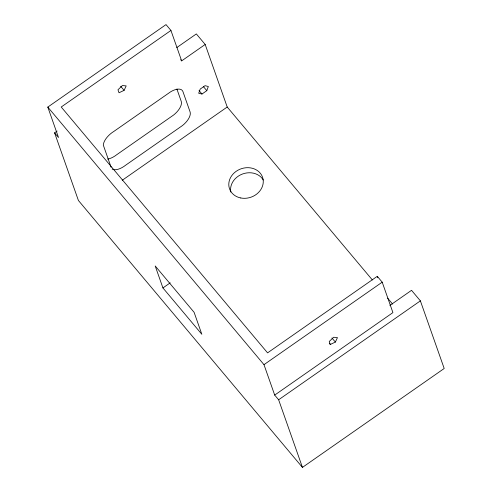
<?xml version="1.0" encoding="UTF-8"?>
<svg xmlns="http://www.w3.org/2000/svg" width="492" height="492" viewBox="0 0 492 492"><rect width="100%" height="100%" fill="white"/><g stroke="black" fill="none" stroke-linecap="round" stroke-linejoin="round"><path stroke-width="0.74" d="M206.8 90.669L208.331 86.5L205.047 85.694L200.226 89.058L198.694 93.228L201.978 94.034L206.8 90.669L203.362 86.574M124.095 90.362L126.186 85.903L122.397 85.54L117.969 89.778L119.015 92.76L124.095 90.362L120.657 86.266M335.366 342.075L337.451 337.61L333.668 337.248L329.234 341.491L330.286 344.474L335.366 342.075L331.928 337.979M57.109 131.081L54.587 132.84L58.517 137.526L47.804 107.09L166.025 24.6L170.939 30.455L181.653 60.885L205.182 44.465L196.339 33.93L176.812 47.558M170.939 30.455L61.217 107.01L267.574 352.869L377.29 276.313L382.204 282.168L392.923 312.598L274.702 395.088L278.632 399.775L302.445 467.4L444.196 368.49L420.383 300.864L411.54 290.323L389.867 305.446M122.25 180.263L227.212 107.022L205.182 44.465M162.932 287.931L155.189 265.951L194.1 312.309L201.843 334.289L162.932 287.931L170.22 282.845M274.702 395.088L263.983 364.658L382.204 282.168M278.632 399.775L420.383 300.864M227.212 107.022L372.352 279.948M387.659 298.183L392.591 304.062M180.669 59.716L181.653 60.885M199.032 90.522L201.978 94.034M329.302 343.299L330.286 344.474M47.804 107.09L263.983 364.658M302.445 467.4L78.406 200.472L54.587 132.84M377.29 276.313L377.801 277.759M176.892 89.021L181.228 101.34A14.004 6.82 -40 0 1 173.621 115.011L116.918 154.574A14.004 6.826 -40 0 1 107.607 159.1M111.087 167.231L103.308 145.128A14.004 6.826 -40 0 1 113.892 131.395L170.595 91.832A14.004 6.82 -40 0 1 182.932 91.586L190.072 111.875A14.004 6.82 -40 0 1 182.464 125.552L125.761 165.115A14.004 6.826 -40 0 1 112.115 169.051M230.803 192.021A17.503 15.037 -19.4 0 1 242.519 174.002A17.503 15.037 -19.4 0 1 263.275 179.998M240.766 197.975A17.503 15.037 -19.4 0 0 262.888 178.344A17.503 15.037 -19.4 0 0 234.438 172.686A17.503 15.037 -19.4 0 0 240.766 197.975"/></g></svg>
